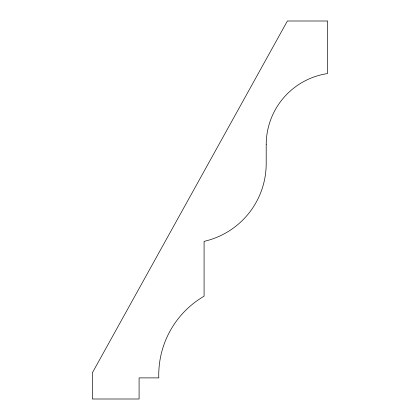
<?xml version="1.0" encoding="UTF-8"?>
<svg xmlns="http://www.w3.org/2000/svg" width="420" height="420" viewBox="0 0 420 420"><rect width="100%" height="100%" fill="white"/><g stroke="black" fill="none" stroke-linecap="round" stroke-linejoin="round"><path stroke-width="0.63" d="M266.207 144.653L266.191 163.69A79.721 79.721 0 0 1 204.083 241.358L204.083 296.189A91.208 91.208 0 0 0 158.802 377.89L139.088 377.89L139.088 399L92.363 399L92.337 372.86L287.38 21L327.663 21L327.49 73.568A71.957 71.957 0 0 0 266.207 144.653"/></g></svg>
